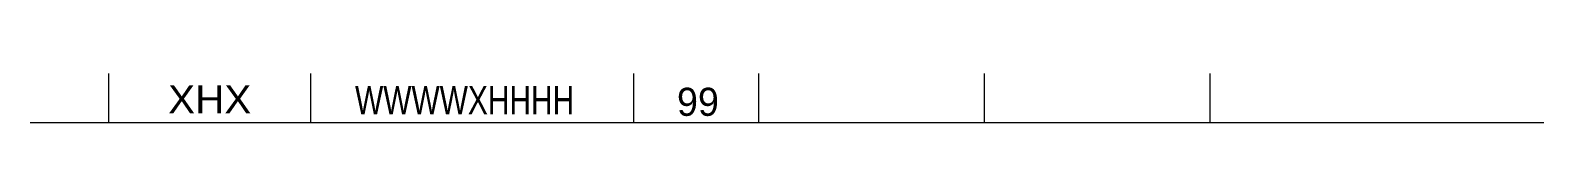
# Model space of a CAD drawing. Extents: x 35896 to 57361, y 31526 to 32226.
import ezdxf
from ezdxf.enums import TextEntityAlignment as Align

# ---------------------------------------------------------------- set-up
doc = ezdxf.new("R2010")
doc.units = 0
doc.header["$LTSCALE"] = 100
doc.layers.get('0').update_dxf_attribs({"linetype": 'CONTINUOUS'})

msp = doc.modelspace()

# ---------------------------------------------------------------- linework, layer by layer
at = {"color": 0}
for p, q in [((37003, 32226), (37003, 31526)), ((39868, 32226), (39868, 31526)), ((44451, 32226), (44451, 31526)), ((46223, 32226), (46223, 31526)), ((49423, 32226), (49423, 31526)), ((52623, 32226), (52623, 31526)), ((35896, 31526), (57361, 31526))]:
    msp.add_line(p, q, dxfattribs=at)

# ---------------------------------------------------------------- texts
for tag, text, width, p, p2 in [('XHX', 'C-1', 1.104793, (37851, 31656), (39030, 31656)), ('WWWWXHHHH', '1800x1500', 0.777069, (40502, 31645), (43610, 31645))]:
    msp.add_attdef(tag, text=text, height=400, dxfattribs=dict(at, width=width)).set_placement(p, p2, align=Align.FIT)
msp.add_attdef('99', text='10', height=400, dxfattribs=at).set_placement((45663, 31622), align=Align.RIGHT)

doc.saveas('drawing.dxf')
